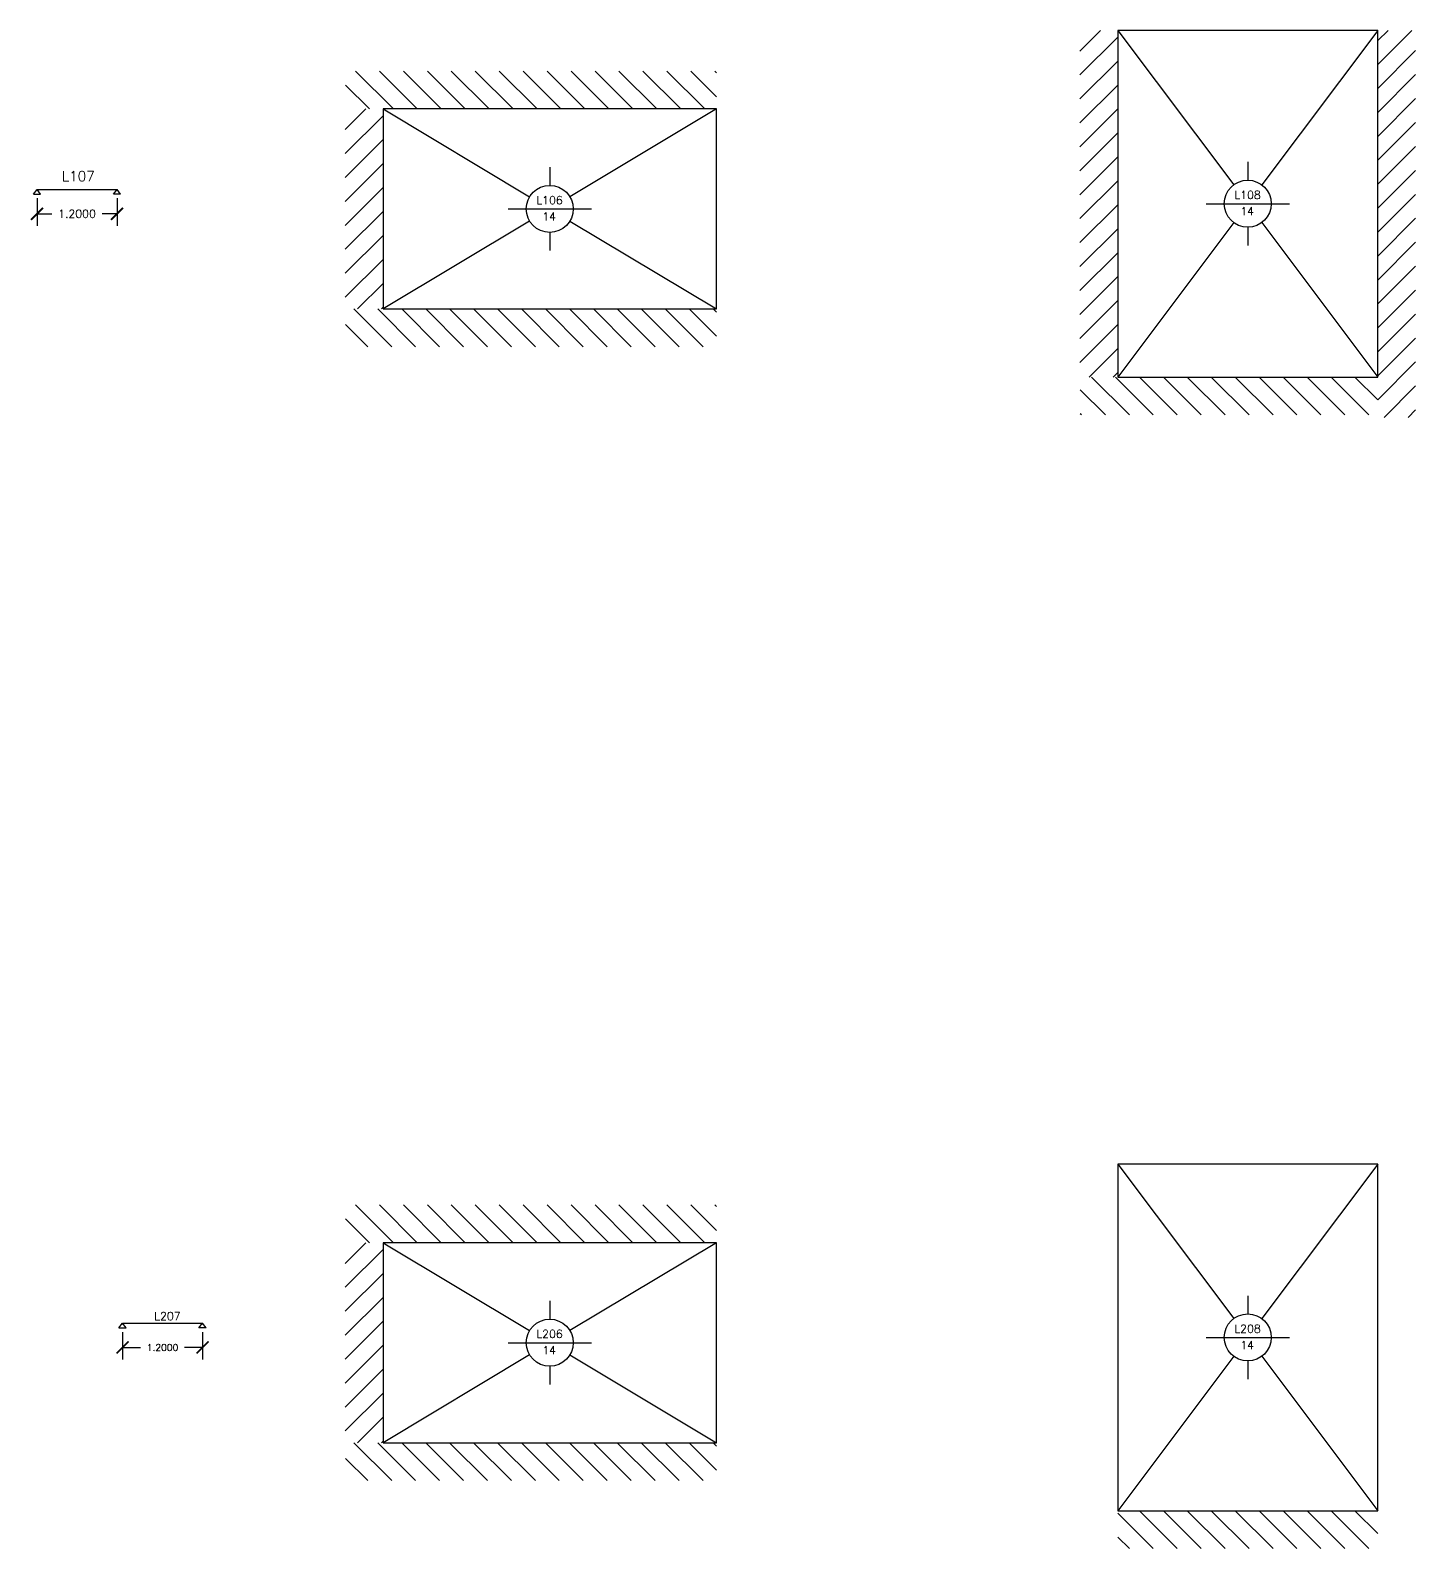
# Model space of a CAD drawing. Header units: inches. Extents: x 59 to 371, y 58 to 151.
# Drawn here: x 81.48 to 102.25, y 57.79 to 80.56 of the extents above; entities that cross this region are included whole.
import ezdxf

# ---------------------------------------------------------------- set-up
doc = ezdxf.new("R2010")
doc.units = ezdxf.units.IN
doc.header["$MEASUREMENT"] = 0
doc.layers.add('Ejes', color=8, linetype='Continuous')
doc.layers.add('Textos', color=2, linetype='Continuous')
doc.styles.add('ROMANS', font='romans')
doc.styles.get("Standard").update_dxf_attribs({"font": 'arial.ttf'})
doc.dimstyles.get("Standard").update_dxf_attribs({"dimtxt": 0.18, "dimasz": 0.18, "dimexe": 0.18, "dimexo": 0.0625, "dimgap": 0.09, "dimtad": 0, "dimtih": 1, "dimtoh": 1, "dimdec": 4, "dimzin": 0, "dimdsep": 46, "dimtxsty": 'Standard', "dimcen": 0.09, "dimadec": 0, "dimazin": 0, "dimtfac": 1, "dimtdec": 4, "dimtofl": 0, "dimtmove": 0, "dimatfit": 3, "dimfxl": 0, "dimtolj": 1, "dimtzin": 0, "dimarcsym": 0})
pattern_1 = [(135, (273.0387, -179.29643), (-0.17960512, -0.17960512), [])]
pattern_2 = [(45, (-156.9926, -105.71082), (-0.17960512, 0.17960512), [])]
pattern_3 = [(135, (273.0387, -196.30302), (-0.17960512, -0.17960512), [])]

# ---------------------------------------------------------------- blocks, each defined once
blk = doc.blocks.new('_ARCHTICK')
at = {"color": 0, "linetype": 'ByBlock', "const_width": 0.15}
blk.add_lwpolyline([(-0.5, -0.5), (0.5, 0.5)], dxfattribs=at)
blk = doc.blocks.new('*D30')
at = {"color": 0, "lineweight": -2}
for p, q in [((81.576, 78.042), (81.576, 77.63)), ((82.776, 78.042), (82.776, 77.63))]:
    blk.add_line(p, q, dxfattribs=at)
at = {"color": 2, "lineweight": -2}
for p, q in [((81.576, 77.81), (81.797, 77.81)), ((82.776, 77.81), (82.555, 77.81))]:
    blk.add_line(p, q, dxfattribs=at)
at = {"layer": 'DEFPOINTS', "color": 0}
for p in [(81.576, 78.105), (82.776, 78.105), (82.776, 77.81)]:
    blk.add_point(p, dxfattribs=at)
at = {"color": 2, "lineweight": -2, "xscale": 0.18, "yscale": 0.18, "zscale": 0.18, "rotation": 180}
blk.add_blockref('_ARCHTICK', (81.576, 77.81), dxfattribs=at)
at = {"color": 2, "lineweight": -2, "xscale": 0.18, "yscale": 0.18, "zscale": 0.18}
blk.add_blockref('_ARCHTICK', (82.776, 77.81), dxfattribs=at)
at = {"color": 2, "insert": (82.176, 77.81), "char_height": 0.12, "attachment_point": 5, "style": 'ROMANS'}
blk.add_mtext('\\A1;1.2000', dxfattribs=at)
blk = doc.blocks.new('*D66')
at = {"color": 0, "lineweight": -2}
for p, q in [((82.859, 61.036), (82.859, 60.624)), ((84.059, 61.036), (84.059, 60.624))]:
    blk.add_line(p, q, dxfattribs=at)
at = {"color": 2, "lineweight": -2}
for p, q in [((82.859, 60.804), (83.128, 60.804)), ((84.059, 60.804), (83.789, 60.804))]:
    blk.add_line(p, q, dxfattribs=at)
at = {"layer": 'DEFPOINTS', "color": 0}
for p in [(82.859, 61.098), (84.059, 61.098), (84.059, 60.804)]:
    blk.add_point(p, dxfattribs=at)
at = {"color": 2, "lineweight": -2, "xscale": 0.18, "yscale": 0.18, "zscale": 0.18, "rotation": 180}
blk.add_blockref('_ARCHTICK', (82.859, 60.804), dxfattribs=at)
at = {"color": 2, "lineweight": -2, "xscale": 0.18, "yscale": 0.18, "zscale": 0.18}
blk.add_blockref('_ARCHTICK', (84.059, 60.804), dxfattribs=at)
at = {"color": 2, "insert": (83.459, 60.804), "char_height": 0.1, "attachment_point": 5, "style": 'ROMANS'}
blk.add_mtext('\\A1;1.2000', dxfattribs=at)

msp = doc.modelspace()

# ---------------------------------------------------------------- hatches: boundary and pattern name
h = msp.add_hatch()
h.set_pattern_fill('ANSI31', color=8, scale=0.08)
h.set_pattern_definition(pattern_2)
h.paths.add_polyline_path([(97.21903, 80.56086), (97.78637, 80.56086), (97.78637, 75.36086), (97.21903, 75.36086)])
h = msp.add_hatch()
h.set_pattern_fill('ANSI31', color=8, scale=0.08)
h.set_pattern_definition(pattern_2)
h.paths.add_polyline_path([(102.25372, 80.56086), (101.68637, 80.56086), (101.68637, 74.75504), (102.25372, 74.75504)])
h = msp.add_hatch()
h.set_pattern_fill('ANSI31', color=8, scale=0.08, angle=90)
h.set_pattern_definition(pattern_1)
h.paths.add_polyline_path([(86.20468, 79.94989), (86.20468, 79.38255), (91.76702, 79.38255), (91.76702, 79.94989)])
h = msp.add_hatch()
h.set_pattern_fill('ANSI31', color=8, scale=0.08)
h.set_pattern_definition([(45, (-168.01196, -106.88913), (-0.17960512, 0.17960512), [])])
h.paths.add_polyline_path([(86.19968, 79.38255), (86.76702, 79.38255), (86.76702, 76.38255), (86.19968, 76.38255)])
h = msp.add_hatch()
h.set_pattern_fill('ANSI31', color=8, scale=0.08, angle=90)
h.set_pattern_definition(pattern_1)
h.paths.add_polyline_path([(86.20468, 75.8152), (86.20468, 76.38255), (91.76702, 76.38255), (91.76702, 75.8152)])
h = msp.add_hatch()
h.set_pattern_fill('ANSI31', color=8, scale=0.08, angle=90)
h.set_pattern_definition([(135, (284.05805, -178.11811), (-0.17960512, -0.17960512), [])])
h.paths.add_polyline_path([(97.22403, 74.79352), (97.22403, 75.36086), (101.68637, 75.36086), (101.68637, 74.79352)])
h = msp.add_hatch()
h.set_pattern_fill('ANSI31', color=8, scale=0.08, angle=90)
h.set_pattern_definition(pattern_3)
h.paths.add_polyline_path([(86.20468, 62.94331), (86.20468, 62.37596), (91.76702, 62.37596), (91.76702, 62.94331)])
h = msp.add_hatch()
h.set_pattern_fill('ANSI31', color=8, scale=0.08)
h.set_pattern_definition([(45, (-168.01196, -123.89572), (-0.17960512, 0.17960512), [])])
h.paths.add_polyline_path([(86.19968, 62.37596), (86.76702, 62.37596), (86.76702, 59.37596), (86.19968, 59.37596)])
h = msp.add_hatch()
h.set_pattern_fill('ANSI31', color=8, scale=0.08, angle=90)
h.set_pattern_definition(pattern_3)
h.paths.add_polyline_path([(86.20468, 58.80862), (86.20468, 59.37596), (91.76702, 59.37596), (91.76702, 58.80862)])
h = msp.add_hatch()
h.set_pattern_fill('ANSI31', color=8, scale=0.08, angle=90)
h.set_pattern_definition([(135, (284.05805, -195.1247), (-0.17960512, -0.17960512), [])])
h.paths.add_polyline_path([(97.78637, 57.78693), (97.78637, 58.35428), (101.68637, 58.35428), (101.68637, 57.78693)])

# ---------------------------------------------------------------- linework, layer by layer
for p, q in [((97.78637, 80.56086), (99.52469, 78.2431)), ((101.68637, 80.56086), (99.94805, 78.2431)), ((86.76702, 79.38255), (86.76702, 76.38255)), ((91.76702, 79.38255), (86.76702, 79.38255)), ((86.76702, 79.38255), (88.9645, 78.06406)), ((91.76702, 79.38255), (89.56954, 78.06406)), ((91.76702, 76.38255), (91.76702, 79.38255)), ((81.52242, 78.10464), (81.57603, 78.17407)), ((81.57603, 78.17407), (82.77603, 78.17407)), ((81.62964, 78.10464), (81.57603, 78.17407)), ((82.72242, 78.10464), (82.77603, 78.17407)), ((82.82964, 78.10464), (82.77603, 78.17407)), ((81.52242, 78.10464), (81.62964, 78.10464)), ((82.82964, 78.10464), (82.72242, 78.10464)), ((88.9645, 77.70103), (86.76702, 76.38255)), ((89.56954, 77.70103), (91.76702, 76.38255)), ((99.52469, 77.67862), (97.78637, 75.36086)), ((99.94805, 77.67862), (101.68637, 75.36086)), ((86.76702, 76.38255), (91.76702, 76.38255)), ((97.78637, 63.55428), (99.52469, 61.23652)), ((101.68637, 63.55428), (99.94805, 61.23652)), ((86.76702, 62.37596), (86.76702, 59.37596)), ((91.76702, 62.37596), (86.76702, 62.37596)), ((86.76702, 62.37596), (88.9645, 61.05747)), ((91.76702, 62.37596), (89.56954, 61.05747)), ((91.76702, 59.37596), (91.76702, 62.37596)), ((82.80515, 61.09805), (82.85876, 61.16749)), ((82.80515, 61.09805), (82.91237, 61.09805)), ((82.85876, 61.16749), (84.059, 61.16749)), ((82.91237, 61.09805), (82.85876, 61.16749)), ((84.00539, 61.09805), (84.059, 61.16749)), ((84.1126, 61.09805), (84.00539, 61.09805)), ((84.1126, 61.09805), (84.059, 61.16749)), ((88.9645, 60.69445), (86.76702, 59.37596)), ((89.56954, 60.69445), (91.76702, 59.37596)), ((99.52469, 60.67204), (97.78637, 58.35428)), ((99.94805, 60.67204), (101.68637, 58.35428)), ((86.76702, 59.37596), (91.76702, 59.37596))]:
    msp.add_line(p, q)
for points in [[(101.68637, 75.36086), (101.68637, 80.56086), (97.78637, 80.56086), (97.78637, 75.36086)], [(101.68637, 58.35428), (101.68637, 63.55428), (97.78637, 63.55428), (97.78637, 58.35428)]]:
    msp.add_lwpolyline(points, close=True)
at = {"layer": 'Ejes', "linetype": 'Continuous', "ltscale": 0.1}
for p, q in [((99.73637, 78.58683), (99.73637, 78.31366)), ((89.26702, 78.50852), (89.26702, 78.23535)), ((99.1104, 77.96086), (100.36234, 77.96086)), ((88.64105, 77.88255), (89.89299, 77.88255)), ((89.26702, 77.52975), (89.26702, 77.25657)), ((99.73637, 77.60806), (99.73637, 77.33489)), ((89.26702, 61.50193), (89.26702, 61.22876)), ((99.73637, 61.58025), (99.73637, 61.30708)), ((88.64105, 60.87596), (89.89299, 60.87596)), ((99.1104, 60.95428), (100.36234, 60.95428)), ((99.73637, 60.60148), (99.73637, 60.3283)), ((89.26702, 60.52316), (89.26702, 60.24999))]:
    msp.add_line(p, q, dxfattribs=at)
for centre in [(89.26702, 77.88255), (99.73637, 77.96086), (99.73637, 60.95428), (89.26702, 60.87596)]:
    msp.add_circle(centre, 0.3528, dxfattribs=at)

# ---------------------------------------------------------------- texts
at = {"layer": 'Textos', "attachment_point": 1}
for s, width, insert, char_height in [('{\\Fromans|c0;L107}', 1.5108726, (81.94826, 78.44876), 0.15), ('{\\Fromans|c0;L108}', 0.2910917, (99.53441, 78.15226), 0.12), ('{\\Fromans|c0;L106}', 0.2910917, (89.06506, 78.07395), 0.12), ('{\\Fromans|c0;14}', 0.2910917, (99.62383, 77.90742), 0.12), ('{\\Fromans|c0;14}', 0.2910917, (89.15448, 77.8291), 0.12), ('{\\Fromans|c0;L207}', 1.5108726, (83.33427, 61.33484), 0.12), ('{\\Fromans|c0;L206}', 0.2910917, (89.06506, 61.06736), 0.12), ('{\\Fromans|c0;L208}', 0.2910917, (99.53441, 61.14568), 0.12), ('{\\Fromans|c0;14}', 0.2910917, (89.15448, 60.82251), 0.12), ('{\\Fromans|c0;14}', 0.2910917, (99.62383, 60.90083), 0.12)]:
    msp.add_mtext_dynamic_manual_height_columns(s, width=width, gutter_width=12.5, heights=[0], dxfattribs=dict(at, insert=insert, char_height=char_height))

# ---------------------------------------------------------------- dimensions: what is measured, and where the dimension line sits
for base, p1, p2, override, picture, middle in [((82.77603, 77.81028), (81.57603, 78.10464), (82.77603, 78.10464), {"dimtxt": 0.12, "dimtxsty": 'ROMANS', "dimblk": 'ARCHTICK', "dimsah": 0, "dimse1": 0, "dimse2": 0, "dimclrd": 2, "dimclrt": 2, "dimfxl": 1.25}, '*D30', (82.17603, 77.81028)), ((84.05876, 60.8037), (82.85876, 61.09805), (84.05876, 61.09805), {"dimtxt": 0.1, "dimtxsty": 'ROMANS', "dimblk": 'ARCHTICK', "dimsah": 0, "dimse1": 0, "dimse2": 0, "dimclrd": 2, "dimclrt": 2, "dimfxl": 1.25}, '*D66', (83.45876, 60.8037))]:
    dim = msp.add_linear_dim(base=base, p1=p1, p2=p2, dimstyle='Standard', override=override)
    dim.commit()
    dim.dimension.update_dxf_attribs({"geometry": picture, "text_midpoint": middle})

doc.saveas('drawing.dxf')
